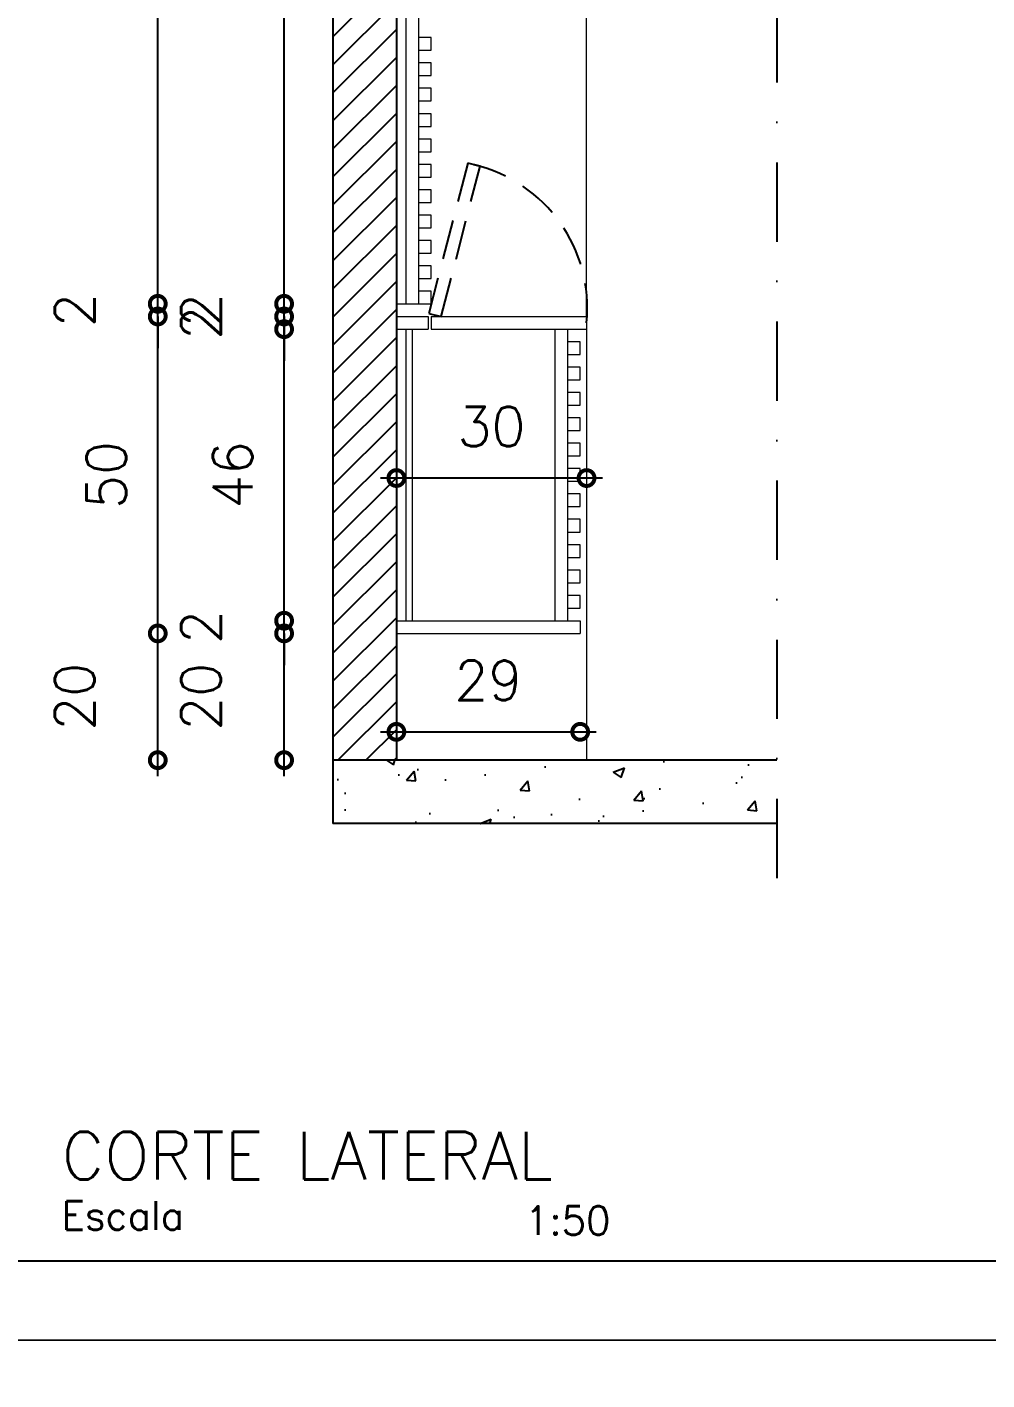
# Model space of a CAD drawing. Extents: x 126968 to 132038, y -1805 to 3860.
# Drawn here: x 129507.4 to 129658.8, y -761.5 to -548 of the extents above; entities that cross this region are included whole.
import ezdxf

# ---------------------------------------------------------------- set-up
doc = ezdxf.new("R2010")
doc.units = 0
doc.header["$MEASUREMENT"] = 0
doc.header["$PDMODE"] = 3
doc.linetypes.add('DASHDOT', pattern=[1, 0.5, -0.25, 0, -0.25])
doc.linetypes.add('HIDDEN', pattern=[0.375, 0.25, -0.125])
doc.layers.get('0').update_dxf_attribs({"linetype": 'CONTINUOUS'})
doc.layers.get('Defpoints').update_dxf_attribs({"linetype": 'CONTINUOUS'})
for name, color, linetype, lineweight in [('COTA', 8, 'CONTINUOUS', 5), ('COTAS', 8, 'CONTINUOUS', 20), ('PENA 02', 2, 'CONTINUOUS', 9), ('PENA 03', 3, 'CONTINUOUS', 15), ('PENA 05', 5, 'CONTINUOUS', 25)]:
    doc.layers.add(name, color=color, linetype=linetype, lineweight=lineweight)
doc.layers.add('ESCR03', color=3, linetype='CONTINUOUS')
doc.layers.add('PENA06', color=6, linetype='CONTINUOUS')
doc.layers.add('PROJEÇÃO', color=1, linetype='HIDDEN', transparency=0.51)
doc.styles.add('ROMANS', font='ROMANS.SHX')
doc.styles.get("Standard").update_dxf_attribs({"font": 'romans.shx'})
doc.dimstyles.new('COTAS_1_25', dxfattribs={"dimscale": 25, "dimtxt": 0.25, "dimasz": 0.2, "dimexe": 0.1, "dimexo": 0.2, "dimgap": 0.2, "dimtad": 1, "dimdsep": 46, "dimtxsty": 'Standard', "dimblk1": 'DOTSMALL', "dimblk2": 'DOTSMALL', "dimsah": 1, "dimcen": 0.1, "dimdle": 0.1, "dimse1": 1, "dimse2": 1, "dimclrt": 2, "dimadec": 0, "dimazin": 0, "dimtfac": 1, "dimtmove": 2, "dimatfit": 3, "dimldrblk": 'DOTSMALL', "dimfxl": 1, "dimtolj": 1, "dimtzin": 0, "dimarcsym": 0})

# ---------------------------------------------------------------- blocks, each defined once
blk = doc.blocks.new('_DOTSMALL')
at = {"color": 0, "linetype": 'ByBlock', "const_width": 0.5}
blk.add_lwpolyline([(-0.0625, 0, 1), (0.0625, 0, 1)], format="xyb", close=True, dxfattribs=at)
blk = doc.blocks.new('*D12')
at = {"layer": 'COTA', "color": 0, "lineweight": -2, "transparency": 16777216}
blk.add_line((129547.96, -666.17), (129547.96, -641.17), dxfattribs=at)
at = {"layer": 'Defpoints', "color": 0, "transparency": 16777216}
for p in [(129547.96, -643.67), (129565.67, -643.67), (129565.67, -663.67)]:
    blk.add_point(p, dxfattribs=at)
at = {"layer": 'COTA', "color": 0, "lineweight": -2, "transparency": 16777216, "xscale": 5, "yscale": 5, "zscale": 5}
for p, rotation in [((129547.96, -643.67), 90), ((129547.96, -663.67), 270)]:
    blk.add_blockref('_DOTSMALL', p, dxfattribs=dict(at, rotation=rotation))
at = {"layer": 'COTA', "color": 2, "transparency": 16777216, "insert": (129534.84, -653.67), "char_height": 6.25, "attachment_point": 5, "rotation": 90}
blk.add_mtext('\\A1;20', dxfattribs=at)
blk = doc.blocks.new('*D13')
at = {"layer": 'COTA', "color": 0, "lineweight": -2, "transparency": 16777216}
for p, q in [((129547.96, -641.67), (129547.96, -636.67)), ((129547.96, -643.67), (129547.96, -641.67)), ((129547.96, -643.67), (129547.96, -648.67))]:
    blk.add_line(p, q, dxfattribs=at)
at = {"layer": 'Defpoints', "color": 0, "transparency": 16777216}
for p in [(129547.96, -641.67), (129567.17, -641.67), (129565.67, -643.67)]:
    blk.add_point(p, dxfattribs=at)
at = {"layer": 'COTA', "color": 0, "lineweight": -2, "transparency": 16777216, "xscale": 5, "yscale": 5, "zscale": 5}
for p, rotation in [((129547.96, -641.67), 270), ((129547.96, -643.67), 90)]:
    blk.add_blockref('_DOTSMALL', p, dxfattribs=dict(at, rotation=rotation))
at = {"layer": 'COTA', "color": 2, "transparency": 16777216, "insert": (129534.84, -642.67), "char_height": 6.25, "attachment_point": 5, "rotation": 90}
blk.add_mtext('\\A1;2', dxfattribs=at)
blk = doc.blocks.new('*D14')
at = {"layer": 'COTA', "color": 0, "lineweight": -2, "transparency": 16777216}
blk.add_line((129547.96, -644.17), (129547.96, -593.17), dxfattribs=at)
at = {"layer": 'Defpoints', "color": 0, "transparency": 16777216}
for p in [(129547.96, -595.67), (129565.67, -595.67), (129567.17, -641.67)]:
    blk.add_point(p, dxfattribs=at)
at = {"layer": 'COTA', "color": 0, "lineweight": -2, "transparency": 16777216, "xscale": 5, "yscale": 5, "zscale": 5}
for p, rotation in [((129547.96, -595.67), 90), ((129547.96, -641.67), 270)]:
    blk.add_blockref('_DOTSMALL', p, dxfattribs=dict(at, rotation=rotation))
at = {"layer": 'COTA', "color": 2, "transparency": 16777216, "insert": (129539.84, -618.67), "char_height": 6.25, "attachment_point": 5, "rotation": 90}
blk.add_mtext('\\A1;46', dxfattribs=at)
blk = doc.blocks.new('*D15')
at = {"layer": 'COTA', "color": 0, "lineweight": -2, "transparency": 16777216}
for p, q in [((129547.96, -593.67), (129547.96, -588.67)), ((129547.96, -595.67), (129547.96, -593.67)), ((129547.96, -595.67), (129547.96, -600.67))]:
    blk.add_line(p, q, dxfattribs=at)
at = {"layer": 'Defpoints', "color": 0, "transparency": 16777216}
for p in [(129547.96, -593.67), (129565.67, -593.67), (129565.67, -595.67)]:
    blk.add_point(p, dxfattribs=at)
at = {"layer": 'COTA', "color": 0, "lineweight": -2, "transparency": 16777216, "xscale": 5, "yscale": 5, "zscale": 5}
for p, rotation in [((129547.96, -593.67), 270), ((129547.96, -595.67), 90)]:
    blk.add_blockref('_DOTSMALL', p, dxfattribs=dict(at, rotation=rotation))
at = {"layer": 'COTA', "color": 2, "transparency": 16777216, "insert": (129534.84, -594.67), "char_height": 6.25, "attachment_point": 5, "rotation": 90}
blk.add_mtext('\\A1;2', dxfattribs=at)
blk = doc.blocks.new('*D17')
at = {"layer": 'COTA', "color": 0, "lineweight": -2, "transparency": 16777216}
blk.add_line((129563.17, -659.2), (129597.17, -659.2), dxfattribs=at)
at = {"layer": 'Defpoints', "color": 0, "transparency": 16777216}
for p in [(129594.67, -643.67), (129594.67, -659.2), (129565.67, -663.67)]:
    blk.add_point(p, dxfattribs=at)
at = {"layer": 'COTA', "color": 0, "lineweight": -2, "transparency": 16777216, "xscale": 5, "yscale": 5, "zscale": 5, "rotation": 180}
blk.add_blockref('_DOTSMALL', (129565.67, -659.2), dxfattribs=at)
at = {"layer": 'COTA', "color": 0, "lineweight": -2, "transparency": 16777216, "xscale": 5, "yscale": 5, "zscale": 5}
blk.add_blockref('_DOTSMALL', (129594.67, -659.2), dxfattribs=at)
at = {"layer": 'COTA', "color": 2, "transparency": 16777216, "insert": (129580.17, -651.08), "char_height": 6.25, "attachment_point": 5}
blk.add_mtext('\\A1;29', dxfattribs=at)
blk = doc.blocks.new('*D18')
at = {"layer": 'COTA', "color": 0, "lineweight": -2, "transparency": 16777216}
blk.add_line((129598.17, -619.16), (129563.17, -619.16), dxfattribs=at)
at = {"layer": 'Defpoints', "color": 0, "transparency": 16777216}
for p in [(129565.67, -595.67), (129595.67, -595.67), (129565.67, -619.16)]:
    blk.add_point(p, dxfattribs=at)
at = {"layer": 'COTA', "color": 0, "lineweight": -2, "transparency": 16777216, "xscale": 5, "yscale": 5, "zscale": 5, "rotation": 180}
blk.add_blockref('_DOTSMALL', (129565.67, -619.16), dxfattribs=at)
at = {"layer": 'COTA', "color": 0, "lineweight": -2, "transparency": 16777216, "xscale": 5, "yscale": 5, "zscale": 5}
blk.add_blockref('_DOTSMALL', (129595.67, -619.16), dxfattribs=at)
at = {"layer": 'COTA', "color": 2, "transparency": 16777216, "insert": (129580.67, -611.03), "char_height": 6.25, "attachment_point": 5}
blk.add_mtext('\\A1;30', dxfattribs=at)
blk = doc.blocks.new('*D19')
at = {"layer": 'COTA', "color": 0, "lineweight": -2, "transparency": 16777216}
blk.add_line((129528.03, -666.17), (129528.03, -641.17), dxfattribs=at)
at = {"layer": 'Defpoints', "color": 0, "transparency": 16777216}
for p in [(129528.03, -643.67), (129565.67, -643.67), (129565.67, -663.67)]:
    blk.add_point(p, dxfattribs=at)
at = {"layer": 'COTA', "color": 0, "lineweight": -2, "transparency": 16777216, "xscale": 5, "yscale": 5, "zscale": 5}
for p, rotation in [((129528.03, -643.67), 90), ((129528.03, -663.67), 270)]:
    blk.add_blockref('_DOTSMALL', p, dxfattribs=dict(at, rotation=rotation))
at = {"layer": 'COTA', "color": 2, "transparency": 16777216, "insert": (129514.91, -653.67), "char_height": 6.25, "attachment_point": 5, "rotation": 90}
blk.add_mtext('\\A1;20', dxfattribs=at)
blk = doc.blocks.new('*D20')
at = {"layer": 'COTA', "color": 0, "lineweight": -2, "transparency": 16777216}
blk.add_line((129528.03, -646.17), (129528.03, -591.17), dxfattribs=at)
at = {"layer": 'Defpoints', "color": 0, "transparency": 16777216}
for p in [(129528.03, -593.67), (129565.67, -593.67), (129565.67, -643.67)]:
    blk.add_point(p, dxfattribs=at)
at = {"layer": 'COTA', "color": 0, "lineweight": -2, "transparency": 16777216, "xscale": 5, "yscale": 5, "zscale": 5}
for p, rotation in [((129528.03, -593.67), 90), ((129528.03, -643.67), 270)]:
    blk.add_blockref('_DOTSMALL', p, dxfattribs=dict(at, rotation=rotation))
at = {"layer": 'COTA', "color": 2, "transparency": 16777216, "insert": (129519.91, -618.67), "char_height": 6.25, "attachment_point": 5, "rotation": 90}
blk.add_mtext('\\A1;50', dxfattribs=at)
blk = doc.blocks.new('*D21')
at = {"layer": 'COTA', "color": 0, "lineweight": -2, "transparency": 16777216}
for p, q in [((129528.03, -591.67), (129528.03, -586.67)), ((129528.03, -593.67), (129528.03, -591.67)), ((129528.03, -593.67), (129528.03, -598.67))]:
    blk.add_line(p, q, dxfattribs=at)
at = {"layer": 'Defpoints', "color": 0, "transparency": 16777216}
for p in [(129528.03, -591.67), (129565.67, -591.67), (129565.67, -593.67)]:
    blk.add_point(p, dxfattribs=at)
at = {"layer": 'COTA', "color": 0, "lineweight": -2, "transparency": 16777216, "xscale": 5, "yscale": 5, "zscale": 5}
for p, rotation in [((129528.03, -591.67), 270), ((129528.03, -593.67), 90)]:
    blk.add_blockref('_DOTSMALL', p, dxfattribs=dict(at, rotation=rotation))
at = {"layer": 'COTA', "color": 2, "transparency": 16777216, "insert": (129514.91, -592.67), "char_height": 6.25, "attachment_point": 5, "rotation": 90}
blk.add_mtext('\\A1;2', dxfattribs=at)
blk = doc.blocks.new('*D22')
at = {"layer": 'COTA', "color": 0, "lineweight": -2, "transparency": 16777216}
blk.add_line((129528.03, -594.17), (129528.03, -443.17), dxfattribs=at)
at = {"layer": 'Defpoints', "color": 0, "transparency": 16777216}
for p in [(129528.03, -445.67), (129565.67, -445.67), (129565.67, -591.67)]:
    blk.add_point(p, dxfattribs=at)
at = {"layer": 'COTA', "color": 0, "lineweight": -2, "transparency": 16777216, "xscale": 5, "yscale": 5, "zscale": 5}
for p, rotation in [((129528.03, -445.67), 90), ((129528.03, -591.67), 270)]:
    blk.add_blockref('_DOTSMALL', p, dxfattribs=dict(at, rotation=rotation))
at = {"layer": 'COTA', "color": 2, "transparency": 16777216, "insert": (129519.91, -518.67), "char_height": 6.25, "attachment_point": 5, "rotation": 90}
blk.add_mtext('\\A1;146', dxfattribs=at)
blk = doc.blocks.new('*D24')
at = {"layer": 'COTA', "color": 0, "lineweight": -2, "transparency": 16777216}
for p, q in [((129547.96, -591.67), (129547.96, -586.67)), ((129547.96, -593.67), (129547.96, -591.67)), ((129547.96, -593.67), (129547.96, -598.67))]:
    blk.add_line(p, q, dxfattribs=at)
at = {"layer": 'Defpoints', "color": 0, "transparency": 16777216}
for p in [(129547.96, -591.67), (129565.67, -591.67), (129565.67, -593.67)]:
    blk.add_point(p, dxfattribs=at)
at = {"layer": 'COTA', "color": 0, "lineweight": -2, "transparency": 16777216, "xscale": 5, "yscale": 5, "zscale": 5}
for p, rotation in [((129547.96, -591.67), 270), ((129547.96, -593.67), 90)]:
    blk.add_blockref('_DOTSMALL', p, dxfattribs=dict(at, rotation=rotation))
at = {"layer": 'COTA', "color": 2, "transparency": 16777216, "insert": (129534.84, -592.67), "char_height": 6.25, "attachment_point": 5, "rotation": 90}
blk.add_mtext('\\A1;2', dxfattribs=at)
blk = doc.blocks.new('*D25')
at = {"layer": 'COTA', "color": 0, "lineweight": -2, "transparency": 16777216}
blk.add_line((129547.96, -594.17), (129547.96, -443.17), dxfattribs=at)
at = {"layer": 'Defpoints', "color": 0, "transparency": 16777216}
for p in [(129547.96, -445.67), (129565.67, -445.67), (129565.67, -591.67)]:
    blk.add_point(p, dxfattribs=at)
at = {"layer": 'COTA', "color": 0, "lineweight": -2, "transparency": 16777216, "xscale": 5, "yscale": 5, "zscale": 5}
for p, rotation in [((129547.96, -445.67), 90), ((129547.96, -591.67), 270)]:
    blk.add_blockref('_DOTSMALL', p, dxfattribs=dict(at, rotation=rotation))
at = {"layer": 'COTA', "color": 2, "transparency": 16777216, "insert": (129539.84, -518.67), "char_height": 6.25, "attachment_point": 5, "rotation": 90}
blk.add_mtext('\\A1;146', dxfattribs=at)

msp = doc.modelspace()

# ---------------------------------------------------------------- hatches: boundary and pattern name
at = {"layer": 'PENA06'}
h = msp.add_hatch(dxfattribs=at)
h.set_pattern_fill('AR-CONC', color=256, scale=2.5)
h.set_pattern_definition([(50, (89948.35, -4138.623), (17.9315046, -1.5688034), [1.875, -20.625]), (355, (89948.35, -4138.623), (-3.468783, 18.804803), [1.5, -16.5]), (100.451444, (89949.844, -4138.754), (14.462721, 17.236), [1.593505, -17.528553]), (46.1842, (89948.35, -4133.623), (26.681033, -4.137982), [2.8125, -30.9375]), (96.635635, (89950.573, -4133.968), (23.366549, 24.352965), [2.390259, -26.292844]), (351.184164, (89948.35, -4133.623), (23.366549, 24.352965), [2.25, -24.75]), (21, (89950.85, -4134.873), (14.9226763, -10.065472), [1.875, -20.625]), (326, (89950.85, -4134.873), (6.082883, 18.128751), [1.5, -16.5]), (71.451445, (89952.093, -4135.712), (21.0055594, 8.063279), [1.593505, -17.528553]), (37.5, (89948.3493, -4138.623), (0.3039964, 8.3223463), [0, -16.3, 0, -16.75, 0, -16.5625]), (7.5, (89948.349, -4138.623), (6.5767384, 9.8602928), [0, -9.55, 0, -15.925, 0, -6.3125]), (327.5, (89942.774, -4138.623), (13.3455609, -0.5638718), [0, -6.25, 0, -19.5, 0, -25.875]), (317.5, (89940.274, -4138.623), (14.5796542, 2.5026246), [0, -8.125, 0, -12.95, 0, -18.375])])
h.paths.add_polyline_path([(129625.666, -403.672), (129555.666, -403.672), (129555.666, -413.672), (129625.666, -413.672)])
h.paths.add_polyline_path([(129625.666, -663.672), (129555.666, -663.672), (129555.666, -673.672), (129625.666, -673.672)])
h = msp.add_hatch(dxfattribs=at)
h.set_pattern_fill('ANSI31', color=256, scale=25)
h.set_pattern_definition([(45, (89948.3493, -4138.6232), (-2.2097087, 2.2097087), [])])
h.paths.add_polyline_path([(129565.666, -508.672), (129555.666, -508.672), (129555.666, -663.672), (129565.666, -663.672)])
h.paths.add_polyline_path([(129565.666, -413.672), (129555.666, -413.672), (129555.666, -458.672), (129565.666, -458.672), (129565.666, -453.672)])
h.paths.add_polyline_path([(129563.52, -422.446), (129570.812, -422.446), (129570.812, -413.071), (129563.52, -413.071)], flags=9)

# ---------------------------------------------------------------- linework, layer by layer
at = {"linetype": 'DASHDOT', "ltscale": 25}
msp.add_line((129625.666, -393.672), (129625.666, -683.672), dxfattribs=at)
at = {"layer": 'PENA 02', "ltscale": 25}
for p, q in [((129595.666, -593.672), (129595.666, -443.672)), ((129595.666, -595.672), (129595.666, -663.672))]:
    msp.add_line(p, q, dxfattribs=at)
at = {"layer": 'PENA 03'}
for p, q in [((129567.166, -445.672), (129567.166, -591.672)), ((129569.166, -445.672), (129569.166, -591.672)), ((129565.666, -591.672), (129569.166, -591.672)), ((129565.666, -593.672), (129570.666, -593.672)), ((129570.666, -593.672), (129570.666, -595.672)), ((129571.166, -593.672), (129571.166, -595.672)), ((129571.166, -593.672), (129595.666, -593.672)), ((129595.666, -593.672), (129595.666, -595.672)), ((129565.666, -595.672), (129570.666, -595.672)), ((129567.166, -595.672), (129567.166, -641.672)), ((129568.166, -595.672), (129568.166, -641.672)), ((129571.166, -595.672), (129595.666, -595.672)), ((129590.666, -595.672), (129590.666, -641.672)), ((129592.666, -595.672), (129592.666, -641.672)), ((129565.666, -641.672), (129594.666, -641.672)), ((129594.666, -641.672), (129594.666, -643.672)), ((129565.666, -643.672), (129594.666, -643.672))]:
    msp.add_line(p, q, dxfattribs=at)
for points in [[(129067.743, -755.203), (129810.243, -755.203), (129810.243, -230.203), (129067.743, -230.203)], [(129569.166, -551.672), (129571.166, -551.672), (129571.166, -549.672), (129569.166, -549.672)], [(129569.166, -555.672), (129571.166, -555.672), (129571.166, -553.672), (129569.166, -553.672)], [(129569.166, -559.672), (129571.166, -559.672), (129571.166, -557.672), (129569.166, -557.672)], [(129569.166, -563.672), (129571.166, -563.672), (129571.166, -561.672), (129569.166, -561.672)], [(129569.166, -567.672), (129571.166, -567.672), (129571.166, -565.672), (129569.166, -565.672)], [(129569.166, -571.672), (129571.166, -571.672), (129571.166, -569.672), (129569.166, -569.672)], [(129569.166, -575.672), (129571.166, -575.672), (129571.166, -573.672), (129569.166, -573.672)], [(129569.166, -579.672), (129571.166, -579.672), (129571.166, -577.672), (129569.166, -577.672)], [(129569.166, -583.672), (129571.166, -583.672), (129571.166, -581.672), (129569.166, -581.672)], [(129569.166, -587.672), (129571.166, -587.672), (129571.166, -585.672), (129569.166, -585.672)], [(129569.166, -591.672), (129571.166, -591.672), (129571.166, -589.672), (129569.166, -589.672)], [(129592.666, -599.672), (129594.666, -599.672), (129594.666, -597.672), (129592.666, -597.672)], [(129592.666, -603.672), (129594.666, -603.672), (129594.666, -601.672), (129592.666, -601.672)], [(129592.666, -607.672), (129594.666, -607.672), (129594.666, -605.672), (129592.666, -605.672)], [(129592.666, -611.672), (129594.666, -611.672), (129594.666, -609.672), (129592.666, -609.672)], [(129592.666, -615.672), (129594.666, -615.672), (129594.666, -613.672), (129592.666, -613.672)], [(129592.666, -619.672), (129594.666, -619.672), (129594.666, -617.672), (129592.666, -617.672)], [(129592.666, -623.672), (129594.666, -623.672), (129594.666, -621.672), (129592.666, -621.672)], [(129592.666, -627.672), (129594.666, -627.672), (129594.666, -625.672), (129592.666, -625.672)], [(129592.666, -631.672), (129594.666, -631.672), (129594.666, -629.672), (129592.666, -629.672)], [(129592.666, -635.672), (129594.666, -635.672), (129594.666, -633.672), (129592.666, -633.672)], [(129592.666, -639.672), (129594.666, -639.672), (129594.666, -637.672), (129592.666, -637.672)], [(129067.743, -1280.203), (129810.243, -1280.203), (129810.243, -755.203), (129067.743, -755.203)]]:
    msp.add_lwpolyline(points, close=True, dxfattribs=at)
at = {"layer": 'PENA 05'}
msp.add_lwpolyline([(129110.243, -242.703), (129797.743, -242.703), (129797.743, -742.703), (129110.243, -742.703)], close=True, dxfattribs=at)
at = {"layer": 'PENA06'}
for p, q in [((129555.666, -508.672), (129555.666, -673.672)), ((129565.666, -508.672), (129565.666, -663.672)), ((129625.666, -663.672), (129555.666, -663.672)), ((129625.666, -673.672), (129555.666, -673.672))]:
    msp.add_line(p, q, dxfattribs=at)
at = {"layer": 'PROJEÇÃO', "ltscale": 25}
msp.add_lwpolyline([(129572.728, -593.69), (129578.876, -569.974), (129576.94, -569.472), (129570.792, -593.188)], close=True, dxfattribs=at)
msp.add_arc((129572.566, -592.319), 23.219, 354.18489, 76.70116, dxfattribs=at)

# ---------------------------------------------------------------- texts
at = {"layer": 'COTAS', "color": 2, "linetype": 'Continuous', "style": 'ROMANS'}
for s, p in [('Escala', (129512.868, -737.763)), ('1:50', (129585.941, -738.551))]:
    msp.add_text(s, height=4.5, dxfattribs=at).set_placement(p)
at = {"layer": 'ESCR03', "color": 5, "linetype": 'Continuous', "style": 'ROMANS'}
msp.add_text('CORTE LATERAL', height=7.5, dxfattribs=at).set_placement((129512.868, -729.807))

# ---------------------------------------------------------------- dimensions: what is measured, and where the dimension line sits
at = {"layer": 'COTA'}
for base, p1, p2, picture, middle in [((129528.033, -445.672), (129565.666, -591.672), (129565.666, -445.672), '*D22', (129519.908, -518.672)), ((129547.963, -445.672), (129565.666, -591.672), (129565.666, -445.672), '*D25', (129539.838, -518.672)), ((129528.033, -591.672), (129565.666, -593.672), (129565.666, -591.672), '*D21', (129514.908, -592.672)), ((129547.963, -591.672), (129565.666, -593.672), (129565.666, -591.672), '*D24', (129534.838, -592.672)), ((129547.963, -593.672), (129565.666, -595.672), (129565.666, -593.672), '*D15', (129534.838, -594.672)), ((129528.033, -593.672), (129565.666, -643.672), (129565.666, -593.672), '*D20', (129519.908, -618.672)), ((129547.963, -595.672), (129567.166, -641.672), (129565.666, -595.672), '*D14', (129539.838, -618.672)), ((129547.963, -641.672), (129565.666, -643.672), (129567.166, -641.672), '*D13', (129534.838, -642.672)), ((129528.033, -643.672), (129565.666, -663.672), (129565.666, -643.672), '*D19', (129514.908, -653.672)), ((129547.963, -643.672), (129565.666, -663.672), (129565.666, -643.672), '*D12', (129534.838, -653.672))]:
    dim = msp.add_linear_dim(base=base, p1=p1, p2=p2, angle=90, dimstyle='COTAS_1_25', dxfattribs=at)
    dim.commit()
    dim.dimension.update_dxf_attribs({"geometry": picture, "text_midpoint": middle})
for base, p1, p2, picture, middle in [((129565.666, -619.16), (129595.666, -595.672), (129565.666, -595.672), '*D18', (129580.666, -611.035)), ((129594.666, -659.201), (129565.666, -663.672), (129594.666, -643.672), '*D17', (129580.166, -651.076))]:
    dim = msp.add_linear_dim(base=base, p1=p1, p2=p2, dimstyle='COTAS_1_25', dxfattribs=at)
    dim.commit()
    dim.dimension.update_dxf_attribs({"geometry": picture, "text_midpoint": middle})

doc.saveas('drawing.dxf')
